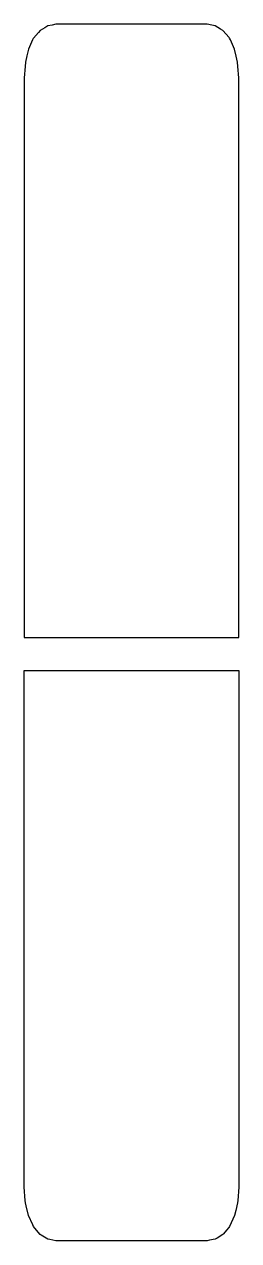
# Model space of a CAD drawing. Header units: metres. Extents: x 2.4 to 16, y -11.2 to 65.9.
import ezdxf

# ---------------------------------------------------------------- set-up
doc = ezdxf.new("R2010")
doc.units = ezdxf.units.M

msp = doc.modelspace()

# ---------------------------------------------------------------- linework, layer by layer
for p, q in [((3.704, 65.718), (3.4, 65.529)), ((3.882, 65.829), (3.704, 65.718)), ((4.171, 65.886), (3.882, 65.829)), ((4.4, 65.931), (4.171, 65.886)), ((9.573, 65.931), (4.4, 65.931)), ((14, 65.931), (9.573, 65.931)), ((14.293, 65.873), (14, 65.931)), ((14.518, 65.829), (14.293, 65.873)), ((14.846, 65.625), (14.518, 65.829)), ((15, 65.529), (14.846, 65.625)), ((2.928, 64.94), (2.735, 64.506)), ((2.972, 65.026), (2.928, 64.94)), ((2.986, 65.053), (2.972, 65.026)), ((3.304, 65.419), (2.986, 65.053)), ((3.4, 65.529), (3.304, 65.419)), ((15.386, 65.086), (15, 65.529)), ((15.414, 65.053), (15.386, 65.086)), ((15.472, 64.94), (15.414, 65.053)), ((15.732, 64.355), (15.472, 64.94)), ((2.668, 64.355), (2.568, 63.939)), ((2.735, 64.506), (2.668, 64.355)), ((15.838, 63.914), (15.732, 64.355)), ((2.447, 63.253), (2.4, 62.538)), ((2.468, 63.523), (2.447, 63.253)), ((2.568, 63.939), (2.468, 63.523)), ((15.932, 63.523), (15.838, 63.914)), ((15.953, 63.253), (15.932, 63.523)), ((16, 62.538), (15.953, 63.253)), ((2.4, 62.538), (2.4, 61.958)), ((16, 61.866), (16, 62.538)), ((2.4, 61.958), (2.4, 61.936)), ((2.4, 61.936), (2.4, 60.433)), ((16, 60.278), (16, 61.866)), ((2.4, 60.433), (2.4, 59.057)), ((16, 58.9), (16, 60.278)), ((16, 60.278), (16, 60.278)), ((2.4, 59.057), (2.4, 58.97)), ((2.4, 58.97), (2.4, 57.643)), ((16, 57.629), (16, 58.9)), ((2.4, 57.643), (2.4, 57.542)), ((2.4, 57.542), (2.4, 56.228)), ((16, 56.39), (16, 57.629)), ((16, 56.186), (16, 56.39)), ((2.4, 56.228), (2.4, 56.127)), ((2.4, 56.127), (2.4, 56.043)), ((2.4, 56.043), (2.4, 55.983)), ((2.4, 55.983), (2.4, 55.194)), ((16, 55.997), (16, 56.186)), ((16, 52.855), (16, 55.997)), ((2.4, 55.194), (2.4, 54.393)), ((2.4, 54.393), (2.4, 52.855)), ((2.4, 52.855), (2.4, 50.521)), ((16, 50.521), (16, 52.855)), ((2.4, 50.521), (2.4, 43.539)), ((16, 43.539), (16, 50.521)), ((2.4, 43.539), (2.4, 27.045)), ((16, 27.045), (16, 43.539)), ((2.4, 27.045), (12.718, 27.045)), ((12.718, 27.045), (16, 27.045)), ((2.4, 9.87), (2.4, 24.955)), ((2.4, 24.955), (5.682, 24.955)), ((5.682, 24.955), (16, 24.955)), ((16, 24.955), (16, 9.87)), ((16, 24.955), (16, 24.955)), ((2.4, 4.864), (2.4, 9.87)), ((16, 9.87), (16, 4.864)), ((2.4, 2.047), (2.4, 4.864)), ((16, 4.864), (16, 2.047)), ((2.4, 0.789), (2.4, 2.047)), ((16, 2.047), (16, -0.952)), ((2.4, -0.226), (2.4, 0.789)), ((2.4, -1.099), (2.4, -0.226)), ((2.4, -1.176), (2.4, -1.099)), ((2.4, -1.272), (2.4, -1.176)), ((2.4, -1.377), (2.4, -1.272)), ((2.4, -2.719), (2.4, -1.377)), ((16, -0.952), (16, -1.158)), ((16, -1.158), (16, -1.386)), ((16, -1.386), (16, -2.633)), ((2.4, -2.819), (2.4, -2.719)), ((2.4, -4.191), (2.4, -2.819)), ((16, -2.633), (16, -3.947)), ((2.4, -5.652), (2.4, -4.191)), ((16, -3.947), (16, -5.419)), ((2.4, -5.712), (2.4, -5.652)), ((2.4, -7.299), (2.4, -5.712)), ((16, -5.419), (16, -7.191)), ((2.4, -7.316), (2.4, -7.299)), ((2.4, -7.804), (2.4, -7.316)), ((16, -7.191), (16, -7.804)), ((2.456, -8.651), (2.4, -7.804)), ((16, -7.804), (15.944, -8.651)), ((2.468, -8.796), (2.456, -8.651)), ((2.513, -8.98), (2.468, -8.796)), ((2.668, -9.61), (2.513, -8.98)), ((15.932, -8.796), (15.812, -9.285)), ((15.944, -8.651), (15.932, -8.796)), ((2.932, -10.191), (2.668, -9.61)), ((15.628, -9.838), (15.414, -10.308)), ((15.732, -9.61), (15.628, -9.838)), ((15.812, -9.285), (15.732, -9.61)), ((2.986, -10.308), (2.932, -10.191)), ((3.166, -10.541), (2.986, -10.308)), ((3.4, -10.804), (3.166, -10.541)), ((15.042, -10.758), (15, -10.804)), ((15.234, -10.541), (15.042, -10.758)), ((15.379, -10.354), (15.234, -10.541)), ((15.414, -10.308), (15.379, -10.354)), ((3.465, -10.844), (3.4, -10.804)), ((3.882, -11.097), (3.465, -10.844)), ((4.017, -11.123), (3.882, -11.097)), ((4.4, -11.197), (4.017, -11.123)), ((7.212, -11.197), (4.4, -11.197)), ((14, -11.197), (7.212, -11.197)), ((14.146, -11.169), (14, -11.197)), ((14.518, -11.097), (14.146, -11.169)), ((14.625, -11.032), (14.518, -11.097)), ((15, -10.804), (14.625, -11.032))]:
    msp.add_line(p, q)

doc.saveas('drawing.dxf')
